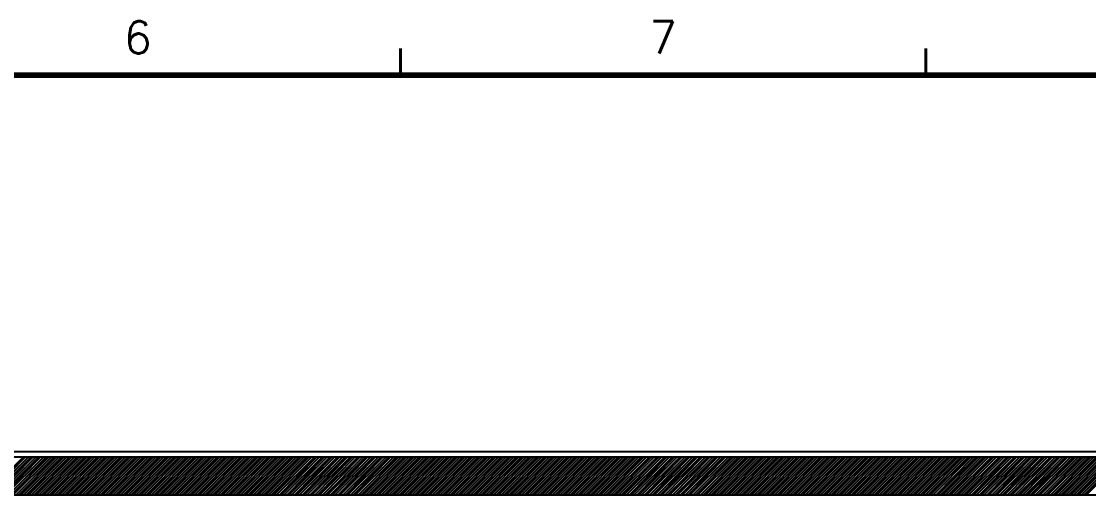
# Model space of a CAD drawing. Extents: x 295 to 953, y 10 to 290.
# Drawn here: x 749.3 to 848.3, y 245.3 to 290 of the extents above; entities that cross this region are included whole.
import ezdxf
from ezdxf.enums import TextEntityAlignment as Align

# ---------------------------------------------------------------- set-up
doc = ezdxf.new("R2010")
doc.units = 0
doc.header["$LTSCALE"] = 5
doc.header["$MEASUREMENT"] = 0
doc.layers.get('0').update_dxf_attribs({"linetype": 'CONTINUOUS', "lineweight": 25})
for name, color, linetype in [('ART01_PHO', 7, 'CONTINUOUS'), ('문자', 4, 'CONTINUOUS'), ('테두리', 3, 'CONTINUOUS')]:
    doc.layers.add(name, color=color, linetype=linetype)
doc.styles.get("Standard").update_dxf_attribs({"font": 'simplex.shx'})

# ---------------------------------------------------------------- blocks, each defined once
blk = doc.blocks.new('C')
at = {"layer": '테두리'}
for points, const_width in [([(307.5, 287.5), (307.5, 285)], 0.3), ([(356.25, 287.5), (356.25, 285)], 0.3), ([(15, 285), (15, 15), (405, 15), (405, 285), (15, 285)], 0.5)]:
    blk.add_lwpolyline(points, dxfattribs=dict(at, const_width=const_width))
at = {"layer": '문자'}
for s, p in [('6', (283.125, 288.5)), ('7', (331.875, 288.5))]:
    blk.add_text(s, height=3, dxfattribs=at).set_placement(p, align=Align.MIDDLE)

msp = doc.modelspace()

# ---------------------------------------------------------------- linework, layer by layer
at = {"layer": 'ART01_PHO', "color": 7}
for p, q in [((864.353, 250), (505.478, 250)), ((505.98, 249.539), (864.819, 249.539)), ((745.915, 245.976), (749.478, 249.539)), ((746.167, 245.976), (749.687, 249.539)), ((746.376, 245.976), (749.939, 249.539)), ((746.628, 245.976), (750.19, 249.539)), ((746.879, 245.976), (750.4, 249.539)), ((747.089, 245.976), (750.651, 249.539)), ((747.34, 245.976), (750.903, 249.539)), ((747.592, 245.976), (751.112, 249.539)), ((747.801, 245.976), (751.364, 249.539)), ((748.053, 245.976), (751.615, 249.539)), ((748.304, 245.976), (751.825, 249.539)), ((748.514, 245.976), (752.076, 249.539)), ((748.765, 245.976), (752.327, 249.539)), ((749.017, 245.976), (752.537, 249.539)), ((749.226, 245.976), (752.788, 249.539)), ((749.478, 245.976), (753.04, 249.539)), ((749.729, 245.976), (753.249, 249.539)), ((749.939, 245.976), (753.501, 249.539)), ((750.19, 245.976), (753.752, 249.539)), ((750.442, 245.976), (753.962, 249.539)), ((750.651, 245.976), (754.213, 249.539)), ((750.903, 245.976), (754.465, 249.539)), ((751.154, 245.976), (754.674, 249.539)), ((751.364, 245.976), (754.926, 249.539)), ((751.615, 245.976), (755.177, 249.539)), ((751.866, 245.976), (755.387, 249.539)), ((752.076, 245.976), (755.638, 249.539)), ((752.327, 245.976), (755.848, 249.539)), ((752.579, 245.976), (756.099, 249.539)), ((752.788, 245.976), (756.351, 249.539)), ((753.04, 245.976), (756.56, 249.539)), ((753.291, 245.976), (756.812, 249.539)), ((753.501, 245.976), (757.063, 249.539)), ((753.752, 245.976), (757.273, 249.539)), ((753.962, 245.976), (757.524, 249.539)), ((754.213, 245.976), (757.776, 249.539)), ((754.465, 245.976), (757.985, 249.539)), ((754.674, 245.976), (758.237, 249.539)), ((754.926, 245.976), (758.488, 249.539)), ((755.177, 245.976), (758.698, 249.539)), ((755.387, 245.976), (758.949, 249.539)), ((755.638, 245.976), (759.201, 249.539)), ((755.89, 245.976), (759.41, 249.539)), ((756.099, 245.976), (759.662, 249.539)), ((756.351, 245.976), (759.913, 249.539)), ((756.602, 245.976), (760.123, 249.539)), ((756.812, 245.976), (760.374, 249.539)), ((757.063, 245.976), (760.626, 249.539)), ((757.315, 245.976), (760.835, 249.539)), ((757.524, 245.976), (761.087, 249.539)), ((757.776, 245.976), (761.338, 249.539)), ((758.027, 245.976), (761.548, 249.539)), ((758.237, 245.976), (761.799, 249.539)), ((758.488, 245.976), (762.051, 249.539)), ((758.74, 245.976), (762.26, 249.539)), ((758.949, 245.976), (762.512, 249.539)), ((759.201, 245.976), (762.763, 249.539)), ((759.452, 245.976), (762.973, 249.539)), ((759.662, 245.976), (763.224, 249.539)), ((759.913, 245.976), (763.476, 249.539)), ((760.165, 245.976), (763.685, 249.539)), ((760.374, 245.976), (763.937, 249.539)), ((760.626, 245.976), (764.146, 249.539)), ((760.877, 245.976), (764.398, 249.539)), ((761.087, 245.976), (764.649, 249.539)), ((761.338, 245.976), (764.859, 249.539)), ((761.59, 245.976), (765.11, 249.539)), ((761.799, 245.976), (765.361, 249.539)), ((762.051, 245.976), (765.571, 249.539)), ((762.26, 245.976), (765.822, 249.539)), ((762.512, 245.976), (766.074, 249.539)), ((762.763, 245.976), (766.283, 249.539)), ((762.973, 245.976), (766.535, 249.539)), ((763.224, 245.976), (766.786, 249.539)), ((763.476, 245.976), (766.996, 249.539)), ((763.685, 245.976), (767.247, 249.539)), ((763.937, 245.976), (767.499, 249.539)), ((764.188, 245.976), (767.708, 249.539)), ((764.398, 245.976), (767.96, 249.539)), ((764.649, 245.976), (768.211, 249.539)), ((764.9, 245.976), (768.421, 249.539)), ((765.11, 245.976), (768.672, 249.539)), ((765.361, 245.976), (768.924, 249.539)), ((765.613, 245.976), (769.133, 249.539)), ((765.822, 245.976), (769.385, 249.539)), ((766.074, 245.976), (769.636, 249.539)), ((766.325, 245.976), (769.846, 249.539)), ((766.535, 245.976), (770.097, 249.539)), ((766.786, 245.976), (770.349, 249.539)), ((767.038, 245.976), (770.558, 249.539)), ((767.247, 245.976), (770.81, 249.539)), ((767.499, 245.976), (771.061, 249.539)), ((767.75, 245.976), (771.271, 249.539)), ((767.96, 245.976), (771.522, 249.539)), ((768.211, 245.976), (771.732, 249.539)), ((768.463, 245.976), (771.983, 249.539)), ((768.672, 245.976), (772.235, 249.539)), ((768.924, 245.976), (772.444, 249.539)), ((769.175, 245.976), (772.696, 249.539)), ((769.385, 245.976), (772.947, 249.539)), ((769.636, 245.976), (773.157, 249.539)), ((769.888, 245.976), (773.408, 249.539)), ((770.097, 245.976), (773.66, 249.539)), ((770.349, 245.976), (773.869, 249.539)), ((770.558, 245.976), (774.121, 249.539)), ((770.81, 245.976), (774.372, 249.539)), ((771.061, 245.976), (774.582, 249.539)), ((771.271, 245.976), (774.833, 249.539)), ((771.522, 245.976), (775.085, 249.539)), ((771.774, 245.976), (775.294, 249.539)), ((771.983, 245.976), (775.546, 249.539)), ((772.235, 245.976), (775.797, 249.539)), ((772.486, 245.976), (776.007, 249.539)), ((772.696, 245.976), (776.258, 249.539)), ((772.947, 245.976), (776.51, 249.539)), ((773.199, 245.976), (776.719, 249.539)), ((773.408, 245.976), (776.971, 249.539)), ((773.66, 245.976), (777.222, 249.539)), ((773.911, 245.976), (777.432, 249.539)), ((774.121, 245.976), (777.683, 249.539)), ((774.372, 245.976), (777.934, 249.539)), ((774.624, 245.976), (778.144, 249.539)), ((774.833, 245.976), (778.395, 249.539)), ((775.085, 245.976), (778.647, 249.539)), ((775.336, 245.976), (778.856, 249.539)), ((775.546, 245.976), (779.108, 249.539)), ((775.797, 245.976), (779.359, 249.539)), ((776.049, 245.976), (779.569, 249.539)), ((776.258, 245.976), (779.82, 249.539)), ((776.51, 245.976), (780.03, 249.539)), ((776.761, 245.976), (780.281, 249.539)), ((776.971, 245.976), (780.533, 249.539)), ((777.222, 245.976), (780.742, 249.539)), ((777.473, 245.976), (780.994, 249.539)), ((777.683, 245.976), (781.245, 249.539)), ((777.934, 245.976), (781.455, 249.539)), ((778.144, 245.976), (781.706, 249.539)), ((778.395, 245.976), (781.958, 249.539)), ((778.647, 245.976), (782.167, 249.539)), ((778.856, 245.976), (782.419, 249.539)), ((779.108, 245.976), (782.67, 249.539)), ((779.359, 245.976), (782.88, 249.539)), ((779.569, 245.976), (783.131, 249.539)), ((779.82, 245.976), (783.383, 249.539)), ((780.072, 245.976), (783.592, 249.539)), ((780.281, 245.976), (783.844, 249.539)), ((780.533, 245.976), (784.095, 249.539)), ((780.784, 245.976), (784.305, 249.539)), ((780.994, 245.976), (784.556, 249.539)), ((781.245, 245.976), (784.808, 249.539)), ((781.497, 245.976), (785.017, 249.539)), ((781.706, 245.976), (785.269, 249.539)), ((781.958, 245.976), (785.52, 249.539)), ((782.209, 245.976), (785.73, 249.539)), ((782.419, 245.976), (785.981, 249.539)), ((782.67, 245.976), (786.233, 249.539)), ((782.922, 245.976), (786.442, 249.539)), ((783.131, 245.976), (786.694, 249.539)), ((783.383, 245.976), (786.945, 249.539)), ((783.634, 245.976), (787.155, 249.539)), ((783.844, 245.976), (787.406, 249.539)), ((784.095, 245.976), (787.658, 249.539)), ((784.347, 245.976), (787.867, 249.539)), ((784.556, 245.976), (788.119, 249.539)), ((784.808, 245.976), (788.328, 249.539)), ((785.059, 245.976), (788.58, 249.539)), ((785.269, 245.976), (788.831, 249.539)), ((785.52, 245.976), (789.041, 249.539)), ((785.772, 245.976), (789.292, 249.539)), ((785.981, 245.976), (789.544, 249.539)), ((786.233, 245.976), (789.753, 249.539)), ((786.442, 245.976), (790.005, 249.539)), ((786.694, 245.976), (790.256, 249.539)), ((786.945, 245.976), (790.466, 249.539)), ((787.155, 245.976), (790.717, 249.539)), ((787.406, 245.976), (790.968, 249.539)), ((787.658, 245.976), (791.178, 249.539)), ((787.867, 245.976), (791.429, 249.539)), ((788.119, 245.976), (791.681, 249.539)), ((788.37, 245.976), (791.89, 249.539)), ((788.58, 245.976), (792.142, 249.539)), ((788.831, 245.976), (792.393, 249.539)), ((789.083, 245.976), (792.603, 249.539)), ((789.292, 245.976), (792.854, 249.539)), ((789.544, 245.976), (793.106, 249.539)), ((789.795, 245.976), (793.315, 249.539)), ((790.005, 245.976), (793.567, 249.539)), ((790.256, 245.976), (793.818, 249.539)), ((790.507, 245.976), (794.028, 249.539)), ((790.717, 245.976), (794.279, 249.539)), ((790.968, 245.976), (794.531, 249.539)), ((791.22, 245.976), (794.74, 249.539)), ((791.429, 245.976), (794.992, 249.539)), ((791.681, 245.976), (795.243, 249.539)), ((791.932, 245.976), (795.453, 249.539)), ((792.142, 245.976), (795.704, 249.539)), ((792.393, 245.976), (795.914, 249.539)), ((792.645, 245.976), (796.165, 249.539)), ((792.854, 245.976), (796.417, 249.539)), ((793.106, 245.976), (796.626, 249.539)), ((793.357, 245.976), (796.878, 249.539)), ((793.567, 245.976), (797.129, 249.539)), ((793.818, 245.976), (797.339, 249.539)), ((794.07, 245.976), (797.59, 249.539)), ((794.279, 245.976), (797.842, 249.539)), ((794.531, 245.976), (798.051, 249.539)), ((794.74, 245.976), (798.303, 249.539)), ((794.992, 245.976), (798.554, 249.539)), ((795.243, 245.976), (798.764, 249.539)), ((795.453, 245.976), (799.015, 249.539)), ((795.704, 245.976), (799.267, 249.539)), ((795.956, 245.976), (799.476, 249.539)), ((796.165, 245.976), (799.728, 249.539)), ((796.417, 245.976), (799.979, 249.539)), ((796.668, 245.976), (800.189, 249.539)), ((796.878, 245.976), (800.44, 249.539)), ((797.129, 245.976), (800.692, 249.539)), ((797.381, 245.976), (800.901, 249.539)), ((797.59, 245.976), (801.153, 249.539)), ((797.842, 245.976), (801.404, 249.539)), ((798.093, 245.976), (801.614, 249.539)), ((798.303, 245.976), (801.865, 249.539)), ((798.554, 245.976), (802.117, 249.539)), ((798.806, 245.976), (802.326, 249.539)), ((799.015, 245.976), (802.578, 249.539)), ((799.267, 245.976), (802.829, 249.539)), ((799.518, 245.976), (803.039, 249.539)), ((799.728, 245.976), (803.29, 249.539)), ((799.979, 245.976), (803.541, 249.539)), ((800.231, 245.976), (803.751, 249.539)), ((800.44, 245.976), (804.002, 249.539)), ((800.692, 245.976), (804.212, 249.539)), ((800.943, 245.976), (804.463, 249.539)), ((801.153, 245.976), (804.715, 249.539)), ((801.404, 245.976), (804.925, 249.539)), ((801.656, 245.976), (805.176, 249.539)), ((801.865, 245.976), (805.427, 249.539)), ((802.117, 245.976), (805.637, 249.539)), ((802.326, 245.976), (805.888, 249.539)), ((802.578, 245.976), (806.14, 249.539)), ((802.829, 245.976), (806.349, 249.539)), ((803.039, 245.976), (806.601, 249.539)), ((803.29, 245.976), (806.852, 249.539)), ((803.541, 245.976), (807.062, 249.539)), ((803.751, 245.976), (807.313, 249.539)), ((804.002, 245.976), (807.565, 249.539)), ((804.254, 245.976), (807.774, 249.539)), ((804.463, 245.976), (808.026, 249.539)), ((804.715, 245.976), (808.277, 249.539)), ((804.966, 245.976), (808.487, 249.539)), ((805.176, 245.976), (808.738, 249.539)), ((805.427, 245.976), (808.99, 249.539)), ((805.679, 245.976), (809.199, 249.539)), ((805.888, 245.976), (809.451, 249.539)), ((806.14, 245.976), (809.702, 249.539)), ((806.391, 245.976), (809.912, 249.539)), ((806.601, 245.976), (810.163, 249.539)), ((806.852, 245.976), (810.415, 249.539)), ((807.104, 245.976), (810.624, 249.539)), ((807.313, 245.976), (810.876, 249.539)), ((807.565, 245.976), (811.127, 249.539)), ((807.816, 245.976), (811.337, 249.539)), ((808.026, 245.976), (811.588, 249.539)), ((808.277, 245.976), (811.84, 249.539)), ((808.529, 245.976), (812.049, 249.539)), ((808.738, 245.976), (812.301, 249.539)), ((808.99, 245.976), (812.51, 249.539)), ((809.241, 245.976), (812.762, 249.539)), ((809.451, 245.976), (813.013, 249.539)), ((809.702, 245.976), (813.223, 249.539)), ((809.954, 245.976), (813.474, 249.539)), ((810.163, 245.976), (813.726, 249.539)), ((810.415, 245.976), (813.935, 249.539)), ((810.624, 245.976), (814.187, 249.539)), ((810.876, 245.976), (814.438, 249.539)), ((811.127, 245.976), (814.648, 249.539)), ((811.337, 245.976), (814.899, 249.539)), ((811.588, 245.976), (815.151, 249.539)), ((811.84, 245.976), (815.36, 249.539)), ((812.049, 245.976), (815.612, 249.539)), ((812.301, 245.976), (815.863, 249.539)), ((812.552, 245.976), (816.073, 249.539)), ((812.762, 245.976), (816.324, 249.539)), ((813.013, 245.976), (816.575, 249.539)), ((813.265, 245.976), (816.785, 249.539)), ((813.474, 245.976), (817.036, 249.539)), ((813.726, 245.976), (817.288, 249.539)), ((813.977, 245.976), (817.498, 249.539)), ((814.187, 245.976), (817.749, 249.539)), ((814.438, 245.976), (818, 249.539)), ((814.69, 245.976), (818.21, 249.539)), ((814.899, 245.976), (818.461, 249.539)), ((815.151, 245.976), (818.713, 249.539)), ((815.402, 245.976), (818.922, 249.539)), ((815.612, 245.976), (819.174, 249.539)), ((815.863, 245.976), (819.425, 249.539)), ((816.114, 245.976), (819.635, 249.539)), ((816.324, 245.976), (819.886, 249.539)), ((816.575, 245.976), (820.096, 249.539)), ((816.827, 245.976), (820.347, 249.539)), ((817.036, 245.976), (820.599, 249.539)), ((817.288, 245.976), (820.808, 249.539)), ((817.539, 245.976), (821.06, 249.539)), ((817.749, 245.976), (821.311, 249.539)), ((818, 245.976), (821.521, 249.539)), ((818.252, 245.976), (821.772, 249.539)), ((818.461, 245.976), (822.024, 249.539)), ((818.713, 245.976), (822.233, 249.539)), ((818.922, 245.976), (822.485, 249.539)), ((819.174, 245.976), (822.736, 249.539)), ((819.425, 245.976), (822.946, 249.539)), ((819.635, 245.976), (823.197, 249.539)), ((819.886, 245.976), (823.449, 249.539)), ((820.138, 245.976), (823.658, 249.539)), ((820.347, 245.976), (823.91, 249.539)), ((820.599, 245.976), (824.161, 249.539)), ((820.85, 245.976), (824.371, 249.539)), ((821.06, 245.976), (824.622, 249.539)), ((821.311, 245.976), (824.874, 249.539)), ((821.563, 245.976), (825.083, 249.539)), ((821.772, 245.976), (825.335, 249.539)), ((822.024, 245.976), (825.586, 249.539)), ((822.275, 245.976), (825.796, 249.539)), ((822.485, 245.976), (826.047, 249.539)), ((822.736, 245.976), (826.299, 249.539)), ((822.988, 245.976), (826.508, 249.539)), ((823.197, 245.976), (826.76, 249.539)), ((823.449, 245.976), (827.011, 249.539)), ((823.7, 245.976), (827.221, 249.539)), ((823.91, 245.976), (827.472, 249.539)), ((824.161, 245.976), (827.724, 249.539)), ((824.413, 245.976), (827.933, 249.539)), ((824.622, 245.976), (828.185, 249.539)), ((824.874, 245.976), (828.394, 249.539)), ((825.125, 245.976), (828.646, 249.539)), ((825.335, 245.976), (828.897, 249.539)), ((825.586, 245.976), (829.107, 249.539)), ((825.838, 245.976), (829.358, 249.539)), ((826.047, 245.976), (829.609, 249.539)), ((826.299, 245.976), (829.819, 249.539)), ((826.508, 245.976), (830.071, 249.539)), ((826.76, 245.976), (830.322, 249.539)), ((827.011, 245.976), (830.532, 249.539)), ((827.221, 245.976), (830.783, 249.539)), ((827.472, 245.976), (831.034, 249.539)), ((827.724, 245.976), (831.244, 249.539)), ((827.933, 245.976), (831.495, 249.539)), ((828.185, 245.976), (831.747, 249.539)), ((828.436, 245.976), (831.956, 249.539)), ((828.646, 245.976), (832.208, 249.539)), ((828.897, 245.976), (832.459, 249.539)), ((829.148, 245.976), (832.669, 249.539)), ((829.358, 245.976), (832.92, 249.539)), ((829.609, 245.976), (833.172, 249.539)), ((829.861, 245.976), (833.381, 249.539)), ((830.071, 245.976), (833.633, 249.539)), ((830.322, 245.976), (833.884, 249.539)), ((830.573, 245.976), (834.094, 249.539)), ((830.783, 245.976), (834.345, 249.539)), ((831.034, 245.976), (834.597, 249.539)), ((831.286, 245.976), (834.806, 249.539)), ((831.495, 245.976), (835.058, 249.539)), ((831.747, 245.976), (835.309, 249.539)), ((831.998, 245.976), (835.519, 249.539)), ((832.208, 245.976), (835.77, 249.539)), ((832.459, 245.976), (836.022, 249.539)), ((832.711, 245.976), (836.231, 249.539)), ((832.92, 245.976), (836.483, 249.539)), ((833.172, 245.976), (836.692, 249.539)), ((833.423, 245.976), (836.944, 249.539)), ((833.633, 245.976), (837.195, 249.539)), ((833.884, 245.976), (837.405, 249.539)), ((834.136, 245.976), (837.656, 249.539)), ((834.345, 245.976), (837.908, 249.539)), ((834.597, 245.976), (838.117, 249.539)), ((834.806, 245.976), (838.369, 249.539)), ((835.058, 245.976), (838.62, 249.539)), ((835.309, 245.976), (838.83, 249.539)), ((835.519, 245.976), (839.081, 249.539)), ((835.77, 245.976), (839.333, 249.539)), ((836.022, 245.976), (839.542, 249.539)), ((836.231, 245.976), (839.794, 249.539)), ((836.483, 245.976), (840.045, 249.539)), ((836.734, 245.976), (840.255, 249.539)), ((836.944, 245.976), (840.506, 249.539)), ((837.195, 245.976), (840.758, 249.539)), ((837.447, 245.976), (840.967, 249.539)), ((837.656, 245.976), (841.219, 249.539)), ((837.908, 245.976), (841.47, 249.539)), ((838.159, 245.976), (841.68, 249.539)), ((838.369, 245.976), (841.931, 249.539)), ((838.62, 245.976), (842.182, 249.539)), ((838.872, 245.976), (842.392, 249.539)), ((839.081, 245.976), (842.644, 249.539)), ((839.333, 245.976), (842.895, 249.539)), ((839.584, 245.976), (843.105, 249.539)), ((839.794, 245.976), (843.356, 249.539)), ((840.045, 245.976), (843.607, 249.539)), ((840.297, 245.976), (843.817, 249.539)), ((840.506, 245.976), (844.068, 249.539)), ((840.758, 245.976), (844.278, 249.539)), ((841.009, 245.976), (844.529, 249.539)), ((841.219, 245.976), (844.781, 249.539)), ((841.47, 245.976), (844.99, 249.539)), ((841.721, 245.976), (845.242, 249.539)), ((841.931, 245.976), (845.493, 249.539)), ((842.182, 245.976), (845.703, 249.539)), ((842.434, 245.976), (845.954, 249.539)), ((842.644, 245.976), (846.206, 249.539)), ((842.895, 245.976), (846.415, 249.539)), ((843.105, 245.976), (846.667, 249.539)), ((843.356, 245.976), (846.918, 249.539)), ((843.607, 245.976), (847.128, 249.539)), ((843.817, 245.976), (847.379, 249.539)), ((844.068, 245.976), (847.631, 249.539)), ((844.32, 245.976), (847.84, 249.539)), ((844.529, 245.976), (848.092, 249.539)), ((844.781, 245.976), (848.343, 249.539)), ((845.032, 245.976), (848.553, 249.539)), ((845.242, 245.976), (848.804, 249.539)), ((845.493, 245.976), (849.056, 249.539)), ((845.745, 245.976), (849.265, 249.539)), ((845.954, 245.976), (849.517, 249.539)), ((846.206, 245.976), (849.768, 249.539)), ((846.457, 245.976), (849.978, 249.539)), ((846.667, 245.976), (850.229, 249.539)), ((846.918, 245.976), (850.481, 249.539)), ((847.17, 245.976), (850.69, 249.539)), ((847.379, 245.976), (850.942, 249.539)), ((847.631, 245.976), (851.193, 249.539)), ((847.882, 245.976), (851.403, 249.539)), ((848.092, 245.976), (851.654, 249.539)), ((867.999, 245.976), (517.883, 245.976))]:
    msp.add_line(p, q, dxfattribs=at)

# ---------------------------------------------------------------- block references
msp.add_blockref('C', (476.978, 0))

doc.saveas('drawing.dxf')
